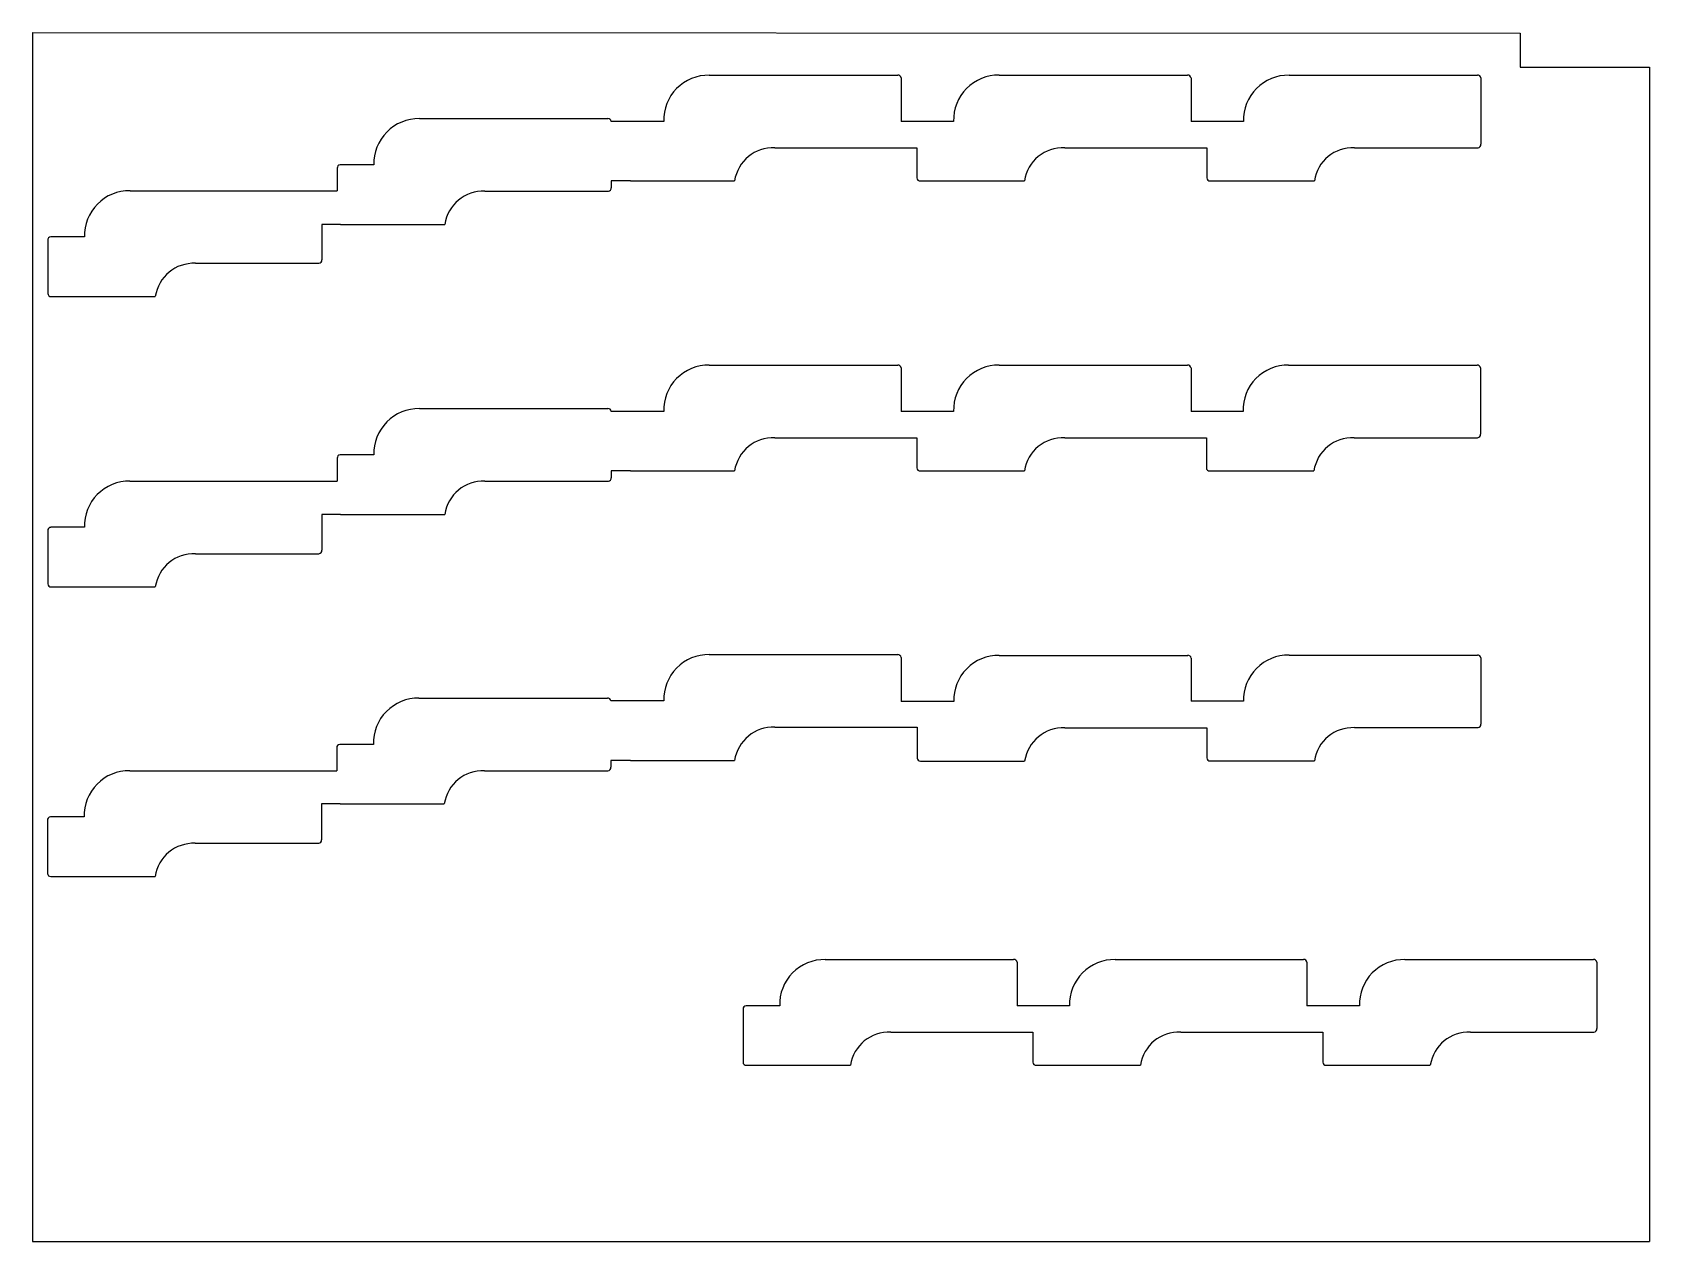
# Model space of a CAD drawing. Extents: x -46.9 to 48, y -35.4 to 35.5.
import ezdxf

# ---------------------------------------------------------------- set-up
doc = ezdxf.new("R2010")
doc.units = 0
doc.header["$MEASUREMENT"] = 0
doc.layers.add('MODELSKETCH_VISIBLE', color=7, linetype='CONTINUOUS')

msp = doc.modelspace()

# ---------------------------------------------------------------- linework, layer by layer
at = {"layer": 'MODELSKETCH_VISIBLE'}
for p, q in [((-46.865, 35.475), (40.4, 35.425)), ((-46.865, 35.475), (-46.865, -35.425)), ((40.4, 35.425), (40.4, 33.425)), ((40.4, 33.425), (47.985, 33.425)), ((47.985, 33.425), (47.985, -35.425)), ((-7.164, 32.965), (3.886, 32.965)), ((4.086, 32.801), (4.089, 30.256)), ((9.836, 32.966), (20.886, 32.966)), ((21.087, 32.803), (21.089, 30.255)), ((26.836, 32.965), (37.886, 32.965)), ((38.087, 32.801), (38.09, 28.915)), ((-24.164, 30.415), (-13.114, 30.415)), ((-11.811, 30.255), (-12.914, 30.251)), ((-9.836, 30.255), (-11.811, 30.255)), ((5.189, 30.256), (4.089, 30.256)), ((7.164, 30.256), (5.189, 30.256)), ((22.189, 30.255), (21.089, 30.255)), ((24.164, 30.255), (22.189, 30.255)), ((-3.318, 28.71), (3.92, 28.71)), ((3.92, 28.71), (5.014, 28.71)), ((5.014, 28.71), (5.014, 26.946)), ((13.682, 28.711), (20.92, 28.711)), ((20.92, 28.711), (22.014, 28.711)), ((22.014, 28.711), (22.014, 26.945)), ((30.682, 28.71), (37.92, 28.71)), ((-26.836, 27.705), (-28.811, 27.705)), ((-28.986, 27.505), (-28.986, 26.193)), ((-11.786, 26.765), (-12.911, 26.764)), ((-12.911, 26.764), (-12.91, 26.365)), ((-11.786, 26.765), (-5.679, 26.765)), ((5.214, 26.766), (11.321, 26.766)), ((22.214, 26.765), (28.321, 26.765)), ((-41.135, 26.19), (-30.076, 26.193)), ((-30.076, 26.193), (-28.986, 26.193)), ((-20.318, 26.16), (-13.08, 26.16)), ((-28.786, 24.215), (-29.883, 24.215)), ((-29.883, 24.215), (-29.882, 22.138)), ((-28.786, 24.215), (-22.679, 24.215)), ((-45.961, 23.28), (-45.961, 20.17)), ((-43.807, 23.48), (-45.781, 23.48)), ((-37.293, 21.935), (-30.055, 21.935)), ((-45.761, 19.99), (-39.654, 19.99)), ((-7.164, 15.965), (3.886, 15.965)), ((4.086, 15.801), (4.089, 13.255)), ((9.836, 15.965), (20.886, 15.965)), ((21.087, 15.801), (21.089, 13.255)), ((26.811, 15.965), (37.861, 15.965)), ((38.061, 15.801), (38.065, 11.915)), ((-24.164, 13.415), (-13.114, 13.415)), ((-11.811, 13.255), (-12.914, 13.251)), ((-9.836, 13.255), (-11.811, 13.255)), ((5.189, 13.255), (4.089, 13.255)), ((7.164, 13.255), (5.189, 13.255)), ((22.164, 13.255), (21.089, 13.255)), ((24.139, 13.255), (22.164, 13.255)), ((-3.318, 11.71), (3.92, 11.71)), ((3.92, 11.71), (5.014, 11.71)), ((5.014, 11.71), (5.014, 9.945)), ((13.682, 11.71), (20.92, 11.71)), ((20.92, 11.71), (21.989, 11.71)), ((21.989, 11.71), (21.989, 9.945)), ((30.657, 11.71), (37.895, 11.71)), ((-28.986, 10.505), (-28.986, 9.165)), ((-26.836, 10.705), (-28.811, 10.705)), ((-11.786, 9.765), (-12.914, 9.764)), ((-12.911, 9.764), (-12.91, 9.365)), ((-11.786, 9.765), (-5.679, 9.765)), ((5.214, 9.765), (11.321, 9.765)), ((22.189, 9.765), (28.296, 9.765)), ((-41.139, 9.165), (-30.089, 9.165)), ((-30.089, 9.165), (-28.986, 9.165)), ((-20.318, 9.16), (-13.08, 9.16)), ((-28.786, 7.215), (-29.887, 7.215)), ((-29.887, 7.215), (-29.885, 5.115)), ((-28.786, 7.215), (-22.679, 7.215)), ((-45.961, 6.255), (-45.961, 3.145)), ((-43.811, 6.455), (-45.786, 6.455)), ((-37.293, 4.91), (-30.055, 4.91)), ((-45.761, 2.965), (-39.654, 2.965)), ((-7.164, -1.01), (3.886, -1.01)), ((4.086, -1.174), (4.089, -3.76)), ((9.846, -1.05), (20.896, -1.05)), ((21.096, -1.214), (21.099, -3.746)), ((26.836, -1.035), (37.886, -1.035)), ((38.087, -1.199), (38.09, -5.085)), ((-24.189, -3.56), (-13.139, -3.56)), ((-11.811, -3.72), (-12.938, -3.724)), ((-9.836, -3.72), (-11.811, -3.72)), ((5.199, -3.76), (4.089, -3.76)), ((7.174, -3.76), (5.199, -3.76)), ((22.189, -3.745), (21.099, -3.746)), ((24.164, -3.745), (22.189, -3.745)), ((-3.318, -5.265), (3.92, -5.265)), ((3.92, -5.265), (5.024, -5.265)), ((5.024, -5.265), (5.024, -7.07)), ((13.692, -5.305), (20.93, -5.305)), ((20.93, -5.305), (22.014, -5.305)), ((22.014, -5.305), (22.014, -7.055)), ((30.682, -5.29), (37.92, -5.29)), ((-29.011, -6.47), (-29.011, -7.815)), ((-26.861, -6.27), (-28.836, -6.27)), ((-11.786, -7.21), (-12.936, -7.21)), ((-12.936, -7.21), (-12.935, -7.61)), ((-11.786, -7.21), (-5.679, -7.21)), ((5.224, -7.25), (11.331, -7.25)), ((22.214, -7.235), (28.321, -7.235)), ((-41.154, -7.815), (-30.104, -7.815)), ((-30.104, -7.815), (-29.011, -7.815)), ((-20.343, -7.815), (-13.105, -7.815)), ((-28.811, -9.76), (-29.902, -9.76)), ((-29.902, -9.76), (-29.9, -11.865)), ((-28.811, -9.76), (-22.704, -9.76)), ((-45.976, -10.725), (-45.976, -13.835)), ((-43.826, -10.525), (-45.801, -10.525)), ((-37.308, -12.07), (-30.07, -12.07)), ((-45.776, -14.015), (-39.669, -14.015)), ((-0.364, -18.885), (10.686, -18.885)), ((16.636, -18.885), (27.686, -18.885)), ((33.636, -18.885), (44.686, -18.885)), ((10.886, -19.049), (10.889, -21.595)), ((27.887, -19.049), (27.889, -21.595)), ((44.886, -19.049), (44.89, -22.935)), ((-5.186, -21.795), (-5.186, -24.905)), ((-3.036, -21.595), (-5.011, -21.595)), ((11.989, -21.595), (10.889, -21.595)), ((13.964, -21.595), (11.989, -21.595)), ((28.989, -21.595), (27.889, -21.595)), ((30.964, -21.595), (28.989, -21.595)), ((3.482, -23.14), (10.72, -23.14)), ((10.72, -23.14), (11.814, -23.14)), ((11.814, -23.14), (11.814, -24.905)), ((20.482, -23.14), (27.72, -23.14)), ((27.72, -23.14), (28.814, -23.14)), ((28.814, -23.14), (28.814, -24.905)), ((37.482, -23.14), (44.72, -23.14)), ((-4.986, -25.085), (1.121, -25.085)), ((12.014, -25.085), (18.121, -25.085)), ((29.014, -25.085), (35.121, -25.085)), ((-46.865, -35.425), (47.985, -35.425))]:
    msp.add_line(p, q, dxfattribs=at)
for centre, radius, start, end in [((-7.205, 30.333), 2.632, 89.10813, 181.70308), ((3.901, 32.779), 0.187, 7.0011, 94.70374), ((9.795, 30.334), 2.632, 89.10813, 181.70308), ((20.901, 32.78), 0.187, 7.0011, 94.70374), ((26.795, 30.333), 2.632, 89.10813, 181.70308), ((37.901, 32.779), 0.187, 7.0011, 94.70374), ((-24.205, 27.783), 2.632, 89.10813, 181.70308), ((-13.099, 30.229), 0.187, 7.0011, 94.70374), ((-3.417, 26.424), 2.288, 87.53733, 171.43582), ((13.583, 26.426), 2.288, 87.53733, 171.43582), ((30.583, 26.424), 2.288, 87.53733, 171.43582), ((37.9, 28.899), 0.19, 275.92902, 4.87364), ((-28.801, 27.519), 0.185, 92.98312, 184.46643), ((5.196, 26.947), 0.182, 180.39104, 275.63454), ((22.196, 26.946), 0.182, 180.39104, 275.63454), ((-41.176, 23.558), 2.632, 89.10813, 181.70308), ((-20.417, 23.874), 2.288, 87.53733, 171.43582), ((-13.1, 26.349), 0.19, 275.92902, 4.87364), ((-45.779, 23.298), 0.182, 90.44341, 185.58217), ((-37.392, 19.649), 2.288, 87.53733, 171.43582), ((-30.067, 22.121), 0.187, 273.78618, 5.29033), ((-45.779, 20.171), 0.182, 180.39104, 275.63454), ((-7.205, 13.333), 2.632, 89.10813, 181.70308), ((3.901, 15.779), 0.187, 7.0011, 94.70374), ((9.795, 13.333), 2.632, 89.10813, 181.70308), ((20.901, 15.779), 0.187, 7.0011, 94.70374), ((26.77, 13.333), 2.632, 89.10813, 181.70308), ((37.876, 15.779), 0.187, 7.0011, 94.70374), ((-24.205, 10.783), 2.632, 89.10813, 181.70308), ((-13.099, 13.229), 0.187, 7.0011, 94.70374), ((-3.417, 9.424), 2.288, 87.53733, 171.43582), ((13.583, 9.424), 2.288, 87.53733, 171.43582), ((30.558, 9.424), 2.288, 87.53733, 171.43582), ((37.875, 11.899), 0.19, 275.92902, 4.87364), ((-28.801, 10.519), 0.185, 92.98312, 184.46643), ((5.196, 9.946), 0.182, 180.39104, 275.63454), ((22.171, 9.946), 0.182, 180.39104, 275.63454), ((-41.18, 6.533), 2.632, 89.10813, 181.70308), ((-20.417, 6.874), 2.288, 87.53733, 171.43582), ((-13.1, 9.349), 0.19, 275.92902, 4.87364), ((-45.776, 6.269), 0.185, 92.98312, 184.46643), ((-37.392, 2.624), 2.288, 87.53733, 171.43582), ((-30.075, 5.099), 0.19, 275.92902, 4.87364), ((-45.779, 3.146), 0.182, 180.39104, 275.63454), ((-7.205, -3.642), 2.632, 89.10813, 181.70308), ((3.901, -1.196), 0.187, 7.0011, 94.70374), ((9.805, -3.682), 2.632, 89.10813, 181.70308), ((20.911, -1.236), 0.187, 7.0011, 94.70374), ((26.795, -3.667), 2.632, 89.10813, 181.70308), ((37.901, -1.221), 0.187, 7.0011, 94.70374), ((-24.23, -6.192), 2.632, 89.10813, 181.70308), ((-13.124, -3.746), 0.187, 7.0011, 94.70374), ((-3.417, -7.551), 2.288, 87.53733, 171.43582), ((13.593, -7.591), 2.288, 87.53733, 171.43582), ((30.583, -7.576), 2.288, 87.53733, 171.43582), ((37.9, -5.101), 0.19, 275.92902, 4.87364), ((-28.826, -6.456), 0.185, 92.98312, 184.46643), ((5.206, -7.069), 0.182, 180.39104, 275.63454), ((22.196, -7.054), 0.182, 180.39104, 275.63454), ((-41.195, -10.447), 2.632, 89.10813, 181.70308), ((-20.442, -10.101), 2.288, 87.53733, 171.43582), ((-13.125, -7.626), 0.19, 275.92902, 4.87364), ((-45.791, -10.711), 0.185, 92.98312, 184.46643), ((-37.407, -14.356), 2.288, 87.53733, 171.43582), ((-30.09, -11.881), 0.19, 275.92902, 4.87364), ((-45.794, -13.834), 0.182, 180.39104, 275.63454), ((-0.405, -21.517), 2.632, 89.10813, 181.70308), ((10.701, -19.071), 0.187, 7.0011, 94.70374), ((16.595, -21.517), 2.632, 89.10813, 181.70308), ((27.701, -19.071), 0.187, 7.0011, 94.70374), ((33.595, -21.517), 2.632, 89.10813, 181.70308), ((44.701, -19.071), 0.187, 7.0011, 94.70374), ((-5.001, -21.781), 0.185, 92.98312, 184.46643), ((3.383, -25.426), 2.288, 87.53733, 171.43582), ((20.383, -25.426), 2.288, 87.53733, 171.43582), ((37.383, -25.426), 2.288, 87.53733, 171.43582), ((44.7, -22.951), 0.19, 275.92902, 4.87364), ((-5.004, -24.904), 0.182, 180.39104, 275.63454), ((11.996, -24.904), 0.182, 180.39104, 275.63454), ((28.996, -24.904), 0.182, 180.39104, 275.63454)]:
    msp.add_arc(centre, radius, start, end, dxfattribs=at)

doc.saveas('drawing.dxf')
